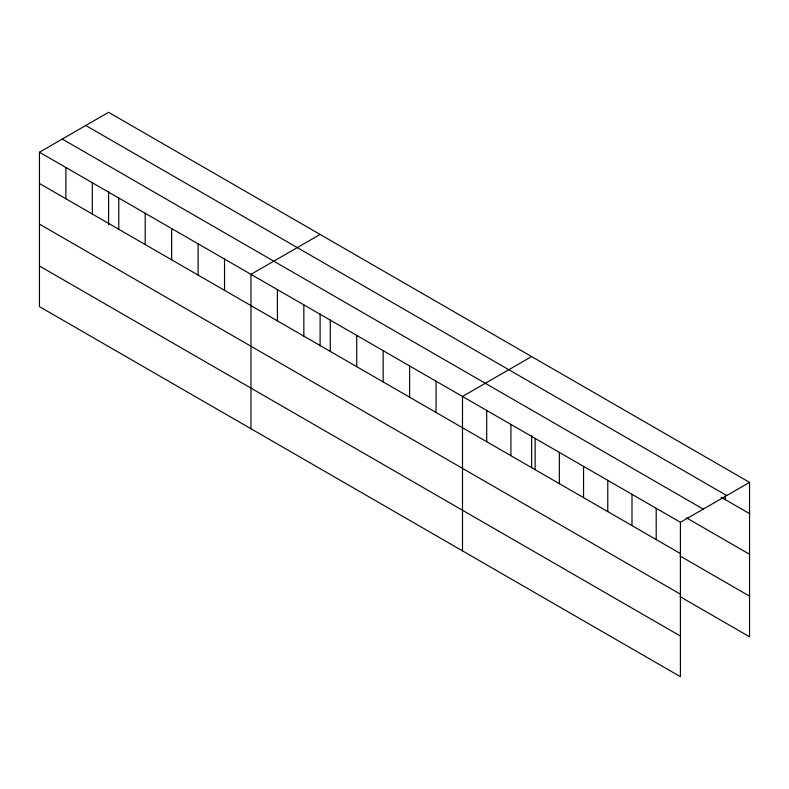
<?xml version="1.0" encoding="UTF-8"?>
<svg xmlns="http://www.w3.org/2000/svg" width="789" height="789" viewBox="0 0 789 789"><rect width="100%" height="100%" fill="white"/><g stroke="black" fill="none" stroke-linecap="round" stroke-linejoin="round"><path stroke-width="1.18" d="M39.45 152.228L680.414 522.288L680.414 676.686L39.45 306.625L39.45 152.228L108.586 112.314L749.55 482.375L749.55 636.772L680.069 596.652M320.107 234.432L250.971 274.345L250.971 428.752M531.618 356.549L462.492 396.463L462.492 550.87M680.414 522.288L749.55 482.375M85.774 125.481L726.738 495.541M721.126 497.228L749.55 513.639M62.262 139.051L703.226 509.112M686.381 517.801L749.55 554.272M39.45 183.492L680.414 553.553M680.069 556.018L749.55 596.139M39.45 224.125L680.414 594.186M39.45 265.992L680.414 636.052M725.338 496.054L725.338 499.654M656.201 508.303L656.201 539.568M631.989 494.328L631.989 525.592M607.777 480.343L607.777 511.607M583.554 466.368L583.554 497.632M559.342 452.383L559.342 483.647M535.129 438.408L535.129 469.672M531.618 435.844L531.618 467.857M510.917 424.423L510.917 455.687M486.705 410.448L486.705 441.712M436.051 381.205L436.051 412.469M409.609 365.938L409.609 397.202M383.168 350.671L383.168 381.935M356.727 335.404L356.727 366.668M330.285 320.137L330.285 351.411M320.107 313.716L320.107 345.74M303.844 304.879L303.844 336.144M277.412 289.612L277.412 320.876M224.53 259.078L224.53 290.352M198.088 243.821L198.088 275.085M171.647 228.554L171.647 259.818M145.206 213.286L145.206 244.551M118.774 198.019L118.774 229.283M108.586 191.599L108.586 224.845M92.333 182.752L92.333 214.026M65.891 167.495L65.891 198.759"/></g></svg>
